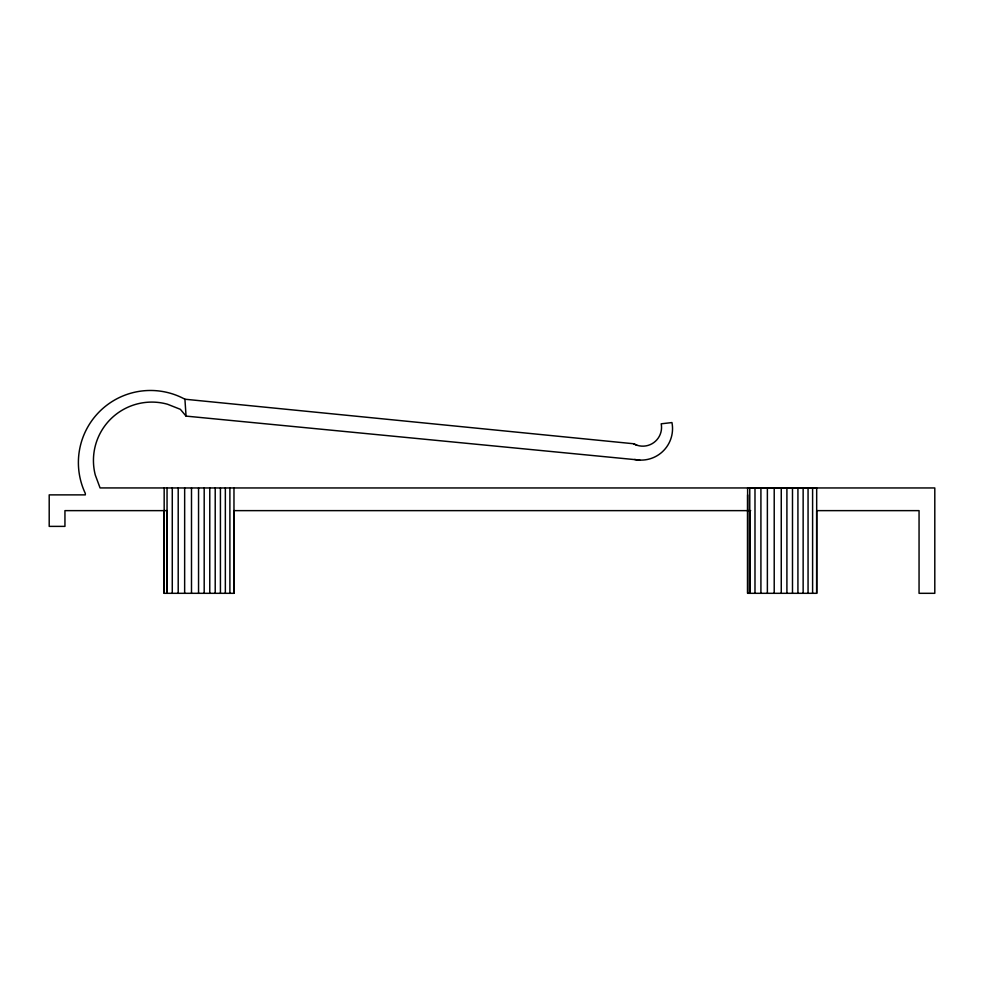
<?xml version="1.0" encoding="UTF-8"?>
<svg xmlns="http://www.w3.org/2000/svg" width="984" height="984" viewBox="0 0 984 984"><rect width="100%" height="100%" fill="white"/><g stroke="black" fill="none" stroke-linecap="round" stroke-linejoin="round"><path stroke-width="1.48" d="M233.971 487.953L233.971 593.315L164.168 593.315L164.168 510.856M639.797 460.094L186.062 416.109L180.355 409.319L167.477 404.227A58.388 58.388 0 0 0 95.264 474.952L100.073 487.929L164.168 487.953L164.168 593.315M167.046 487.953L167.046 593.315L167.046 510.634M172.274 593.315L172.274 487.953M178.202 593.315L178.202 487.953M184.648 593.315L184.66 487.953M191.499 593.315L191.499 487.953M198.547 593.315L198.547 487.953M204.192 593.315L204.192 487.953M209.764 593.315L209.776 487.953M215.213 593.315L215.213 487.953M220.428 593.315L220.428 487.953M225.348 593.315L225.348 487.953M229.887 593.315L229.887 487.953M747.619 510.634L747.619 487.953L816.683 488.064L816.683 593.315L747.619 593.315L747.619 510.856M749.759 488.064L749.759 593.315L749.759 510.634M754.986 593.315L754.986 488.064M760.915 593.315L760.915 488.064M767.372 593.315L767.372 488.064M774.211 593.315L774.211 488.064M781.259 593.315L781.259 488.064M786.905 593.315L786.905 488.064M792.489 593.315L792.489 488.064M797.926 593.315L797.926 488.064M803.141 593.315L803.141 488.064M808.061 593.315L808.061 488.064M812.599 593.315L812.599 488.064M164.168 487.953L934.8 487.953L934.8 593.315L919.056 593.315L919.056 510.634L816.683 510.634L816.683 593.315M167.206 510.634L64.944 510.634L64.944 526.379L49.2 526.379L49.2 494.878L85.313 494.878L85.313 493.402A72.103 72.103 0 0 1 184.918 399.221L633.598 443.747L636.845 445.186M750.669 510.634L233.971 510.634L233.971 593.315M184.918 399.221L186.062 416.109M747.619 494.878L747.619 593.315M633.598 443.747A18.745 18.745 0 0 0 661.199 423.809L671.949 422.567A31.488 31.488 0 0 1 634.668 459.466"/></g></svg>
